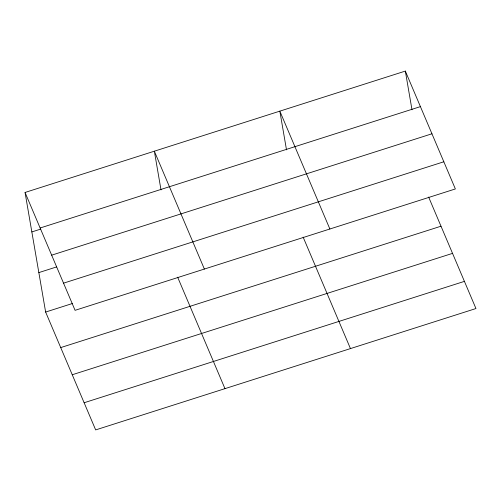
<?xml version="1.0" encoding="UTF-8"?>
<svg xmlns="http://www.w3.org/2000/svg" width="501" height="501" viewBox="0 0 501 501"><rect width="100%" height="100%" fill="white"/><g stroke="black" fill="none" stroke-linecap="round" stroke-linejoin="round"><path stroke-width="0.75" d="M25.05 192.465L405.334 71.086L455.365 188.946L75.075 310.326L25.05 192.465L45.635 312.054L95.666 429.914L475.95 308.535L428.637 197.068M40.136 227.999L420.42 106.619M31.845 231.932L40.763 229.082M51.666 255.166L431.95 133.786M38.84 272.594L56.676 266.901M63.546 283.159L443.83 161.779M45.635 312.054L72.388 303.518M60.721 347.588L441.005 226.208M72.25 374.754L452.535 253.374M84.13 402.748L464.421 281.368M329.871 229.001L279.84 111.141L286.503 149.849M303.143 237.13L350.456 348.59M204.377 269.056L154.346 151.196L161.009 189.904M177.648 277.185L224.962 388.644M405.334 71.086L411.997 109.794"/></g></svg>
